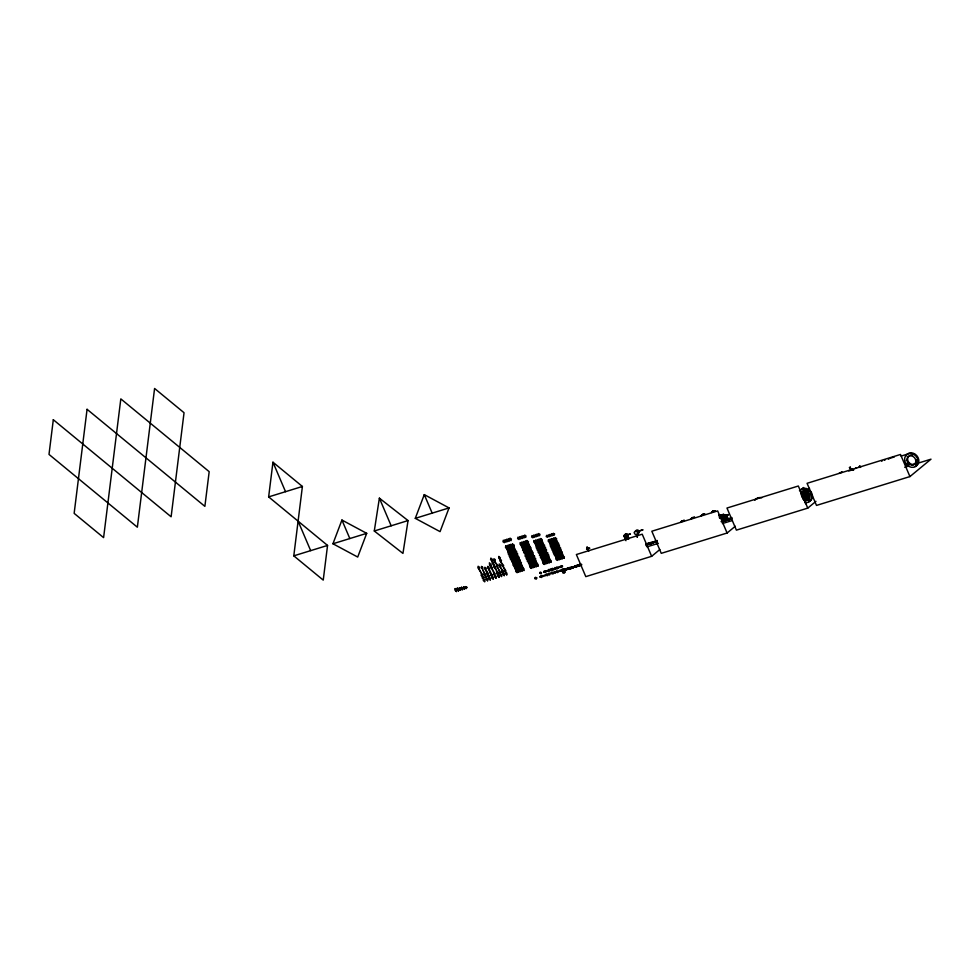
<?xml version="1.0" encoding="UTF-8"?>
<svg xmlns="http://www.w3.org/2000/svg" width="980" height="980" viewBox="0 0 980 980"><rect width="100%" height="100%" fill="white"/><g stroke="black" fill="none" stroke-linecap="round" stroke-linejoin="round"><path stroke-width="1.47" d="M723.264 514.794L724.293 515.039M725.261 516.975A2.438 2.07 50.4 0 0 721.439 516.815L721.525 516.681M724.036 521.115L726.094 520.282L723.828 520.27M724.967 515.382L726.584 516.95M637.208 537.126L637.588 532.802M637.294 537.15L637.637 532.765M723.461 519.13L722.26 519.755L722.174 518.016M722.971 519.547L723.522 518.359M455.21 588.588L455.002 590.327L456.472 591.54L456.68 589.801L455.21 588.588L456.472 591.54M268.643 496.897L272.954 462.205L302.404 486.472L293.792 555.844L323.241 580.111L327.553 545.431L268.643 496.897L302.404 486.472M802.008 496.787L809.995 499.42L802.044 497.093M907.823 464.055L905.9 464.643L906.904 463.687M457.305 588.159L457.06 589.801L458.493 590.916L458.738 589.274L457.305 588.159L458.493 590.916M374.287 531.001L379.382 498.159L408.048 520.576L402.952 553.418L374.287 531.001L408.048 520.576M459.412 587.718L459.118 589.262L460.502 590.291L460.796 588.747L459.412 587.718L460.502 590.291M587.804 549.327C589.311 547.514 587.069 549.854 588.294 547.991M722.37 515.333L722.603 514.696M727.723 518.812L728.495 519.89L731.705 517.501L727.748 519.535C732.195 516.827 725.506 519.706 729.083 518.91C729.083 518.714 728.973 520.833 731.435 518.212M479.735 570.005L477.836 567.775L478.142 566.269L479.514 567.249L479.049 569.515L481.584 573.214L481.119 575.468L483.863 577.441L483.238 580.454L484.769 581.814M480.053 570.74L480.58 571.989M481.731 567.359L481.119 567.91L482.001 567.996L484.279 573.092L485.651 574.072L485.039 577.085L487.783 579.058L487.624 580.932M480.898 572.724L482.797 574.954L482.185 577.967L484.916 579.94L484.61 581.446M481.927 567.298L481.437 566.403L482.797 567.383L482.491 568.89M483.128 570.372L483.655 571.61M484.279 573.092L483.973 574.586L486.717 576.559L486.092 579.572L487.464 580.564M488.003 567.346L487.391 567.898L489.449 569.38L489.669 572.124L491.041 573.116L490.576 575.37L493.32 577.343L493.173 579.217M488.199 567.285L487.697 566.391L489.069 567.383L488.616 569.637L490.515 571.867L490.208 573.374L492.266 574.856L491.642 577.857L493.014 578.849M491.568 568.13L493.908 572.234L493.442 574.488L496.186 576.461L496.027 578.335M491.764 568.069L492.364 567.518L489.62 565.546L489.4 562.79L491.299 565.019L490.686 568.033L492.193 568.376L492.585 570.262M490.159 579.731L490.466 578.225L487.721 576.252L488.346 573.239L486.288 571.769L485.615 568.817L486.215 568.265L484.843 567.273L484.537 568.78L487.121 571.499L486.668 573.766L489.4 575.738L488.787 578.739L490.319 580.099M493.222 571.732L495.121 573.974L494.496 576.975L495.868 577.967M495.537 562.459L493.638 560.229L493.945 558.723L495.317 559.715L494.851 561.969L496.689 564.063L496.836 565.766M496.002 563.574L497.13 565.24L496.235 566.318L497.105 566.416M499.053 577.404L499.212 575.529L496.468 573.557L496.921 571.303L495.77 568.584L493.712 567.101L494.177 564.835L492.119 563.365L492.585 561.099L491.299 560.193L492.205 559.102L491.323 559.017M498.832 556.383L498.685 558.257L501.429 560.229L500.964 562.483L503.647 565.436L503.046 565.987L504.651 568.915L504.198 571.168L506.942 573.141L506.783 575.015M496.235 570.801L498.146 573.03L497.522 576.044L498.894 577.036M501.576 576.62L501.723 574.746L498.979 572.773L499.445 570.519L497.007 566.881L497.913 565.803L497.032 565.705M498.759 570.029L500.67 572.259L500.045 575.272L501.417 576.252M501.65 562.973L499.751 560.744L500.363 557.743L498.992 556.75M500.817 567.726L498.918 565.485L499.224 563.99L500.596 564.97L500.131 567.224L502.14 569.686L501.674 571.94L504.418 573.913L504.259 575.787M502.274 564.456L501.968 565.962L503.34 566.942M505.68 545.836L505.533 547.71L507.591 549.192L507.812 551.936L511.732 555.293M501.454 569.196L503.353 571.426L502.74 574.439L504.112 575.419M507.371 545.321L506.746 549.449L508.657 551.679L508.191 553.933L510.053 555.819M503.965 568.412L505.876 570.654L505.251 573.655L506.623 574.648M510.31 539.11L509.392 541.168L506.66 539.196L506.035 542.197L503.291 540.225L502.985 541.732L504.357 542.724L504.97 539.711L507.714 541.683L508.338 538.669L511.082 540.642L511.389 539.135L510.017 538.155L510.507 539.049M509.049 544.794L508.436 548.935L510.335 551.164L509.429 555.574L511.621 555.868L514.365 558.38L513.459 562.777M510.727 544.28L510.115 548.408L512.013 550.638L511.107 555.048L514.12 555.734L513.52 558.637L521.752 564.554L521.973 567.298L524.03 568.78L523.884 570.654M509.857 555.88L509.257 556.432L512.675 558.894L512.516 562.104M511.536 555.354L510.372 556.248L510.31 558.918L512.712 562.042L515.088 562.483L514.182 566.881L516.093 569.123L515.627 571.377L517.158 572.724M523.724 570.287L520.294 567.824L520.074 565.068L511.842 559.151L513.692 550.123L511.793 547.894L512.565 544.133L513.937 545.113L513.471 547.379L515.37 549.609L514.855 554.533L513.692 555.427M512.038 562.005L516.705 566.109L516.926 568.853L520.515 571.695M513.495 555.489L516.043 557.853L515.835 561.283L514.659 562.165M512.981 562.692L512.969 565.142L515.027 566.624L515.247 569.38L518.837 572.21M514.463 562.226L518.383 565.582L518.616 568.339L522.193 571.168M516.999 572.357L517.771 568.596L515.872 566.366L517.722 557.338L509.49 551.422L509.269 548.665L505.839 546.203M518.677 571.842L519.449 568.082L517.55 565.852L519.253 557.571L516.852 554.447L515.284 554.398L511.168 550.907L510.948 548.151L507.518 545.688M520.356 571.328L521.127 567.555L519.229 565.325L520.307 560.058L516.877 557.596L517.661 553.835L516.779 553.737M522.046 570.801L522.818 567.04L520.907 564.811L521.372 562.557L515.198 558.11L515.419 554.692L516.877 553.271L512.859 550.38L512.638 547.636L509.208 545.162M722.505 519.302C721.501 518.346 722.983 519.706 721.623 519.204M461.47 587.29L461.139 588.747L462.487 589.678L462.817 588.221L461.47 587.29L462.487 589.678M520.245 542.528L520.074 544.353L522.095 545.75L522.279 548.408L530.388 554.043L530.18 557.142M521.923 542.001L521.262 546.019L523.124 548.151L522.622 550.331L528.71 554.558L528.453 557.865L526.971 559.249L530.927 562.005L531.111 564.652L534.651 567.371M524.484 535.901L524.018 537.983L521.311 536.109L520.649 539.024L517.955 537.15L517.624 538.596L518.971 539.539L519.633 536.624L522.34 538.498L522.989 535.582L525.697 537.469L526.027 536.011L524.68 535.068L524.949 535.987M523.602 541.487L522.94 545.493L524.802 547.636L523.651 552.732L525.145 553.038L525.182 556.322L532.618 561.479L532.789 564.137L536.33 566.857M525.292 540.96L524.619 544.978L526.481 547.11L525.893 551.875L524.716 552.757M526.971 540.446L526.297 544.464L528.159 546.595L526.187 555.341L528.882 557.73L530.437 557.767M524.521 552.806L527.032 555.072L526.199 558.723L527.693 559.029L527.228 561.111L529.249 562.52L529.433 565.178L532.973 567.885M529.298 550.638L528.122 551.507L527.865 554.815L530.474 556.628L529.004 558.012L528.416 562.777L530.278 564.921L529.776 567.101L531.283 568.412M529.494 550.576L525.648 547.367L525.464 544.721L522.083 542.369M530.511 550.025L529.543 554.3L535.631 558.514L535.129 560.707L536.991 562.839L536.17 566.489M530.976 550.123L531.025 547.746L529.004 546.338L528.82 543.68L525.439 541.34M531.442 550.674L531.234 553.786L533.831 555.587L532.361 556.971L531.773 561.748L533.635 563.88L532.814 567.518M531.907 550.76L527.326 546.852L527.142 544.194L523.761 541.854M531.135 568.045L531.956 564.394L530.094 562.263L530.633 557.706M534.492 567.004L535.313 563.365L533.451 561.221L534.602 556.126L533.108 555.807L533.071 552.536L531.05 550.601L528.882 550.344L529.849 546.081L527.987 543.937L528.477 541.756L527.13 540.813M538.008 566.33L538.179 564.505L536.158 563.096L535.974 560.45L531.932 557.106L530.376 557.081M571.475 568.229L574.782 566.648M723.289 520.454L722.677 519.951M724.759 520.699L725.678 519.927M463.601 586.836L463.221 588.208L464.545 589.054L464.912 587.682L463.601 586.836L464.545 589.054M532.189 536.452L531.564 536.966L532.875 537.812L533.622 535.08L536.244 536.771L536.771 534.823M532.385 536.391L531.932 535.595L534.553 537.285L535.864 534.921L535.301 534.566L535.546 535.411M534.039 540.531L533.831 542.271L535.803 543.533L535.901 546.007L543.765 551.079L543.471 553.982M535.717 540.017L534.957 543.802L536.746 545.75L536.183 547.796L538.13 549.547L540.286 549.743L539.563 552.377L542.173 554.558L543.716 554.558M537.224 534.896L536.979 534.039L539.6 535.729L539.968 534.37L538.657 533.524L537.922 536.256L535.741 535.35M537.408 539.502L536.636 543.275L538.424 545.235L537.126 550.013L540.409 552.12L539.49 555.538L540.96 555.795L540.433 557.743L542.393 559.017L542.504 561.479L545.934 563.966M539.086 538.976L538.314 542.761L540.102 544.709L538.069 552.218L540.298 554.962L541.842 554.95L545.762 557.975L545.86 560.45L549.302 562.937M540.764 538.461L540.005 542.246L541.781 544.194L541.058 548.653L539.87 549.486M539.674 549.547L542.087 551.605L541.732 554.692L540.543 555.525M540.348 555.587L544.084 558.49L544.182 560.964L547.624 563.451M542.798 547.93L541.609 548.776L541.254 551.863L549.119 556.934L549.229 559.409L551.189 560.683L550.981 562.41M542.994 547.881L539.257 544.966L539.159 542.504L535.876 540.384M543.006 553.908L541.56 559.274L543.337 561.221L542.785 563.267L544.255 564.492M544.365 554.558L545.456 550.564L537.579 545.493L537.481 543.018L534.198 540.899M546.828 552.941L545.64 553.786L544.917 558.233L546.705 560.193L545.787 563.598M547.024 552.879L544.611 550.821L545.529 547.416L540.948 544.451L540.838 541.977L537.555 539.87M544.096 564.113L545.027 560.707L543.239 558.759L543.961 554.3L543.594 554.974L547.44 557.461L547.538 559.923L550.821 562.042M547.465 563.084L548.384 559.666L546.595 557.718L547.894 552.941L546.423 552.683L546.473 549.621L544.537 547.869L542.381 547.673L543.459 543.667L541.683 541.72L542.234 539.674L540.923 538.829M549.143 562.557L550.062 559.151L548.286 557.204L548.837 555.146L542.932 551.348L544.586 545.199L542.626 543.937L542.516 541.462L539.245 539.343M721.452 516.742L721.574 515.456M723.35 514.721L722.64 514.941M548.469 539.588L548.2 541.168L550.074 542.222L550.049 544.39L553.749 546.926M550.148 539.061L549.229 542.479L550.883 544.133L550.233 545.958L552.059 547.44M552.108 534.48L551.703 533.794L550.846 536.232L548.347 534.835L547.477 537.273L546.227 536.575L546.668 535.35L549.168 536.758L550.025 534.321L552.524 535.717L553.394 533.279L553.786 533.965M551.826 538.547L550.907 541.965L552.561 543.618L551.054 547.881L551.899 547.894M553.516 538.032L552.585 541.438L554.251 543.091L551.875 549.792L553.933 552.132L555.452 552.071L559.151 554.594L559.127 556.775L562.41 558.882M555.195 537.505L554.264 540.923L555.93 542.577L553.332 549.878L555.611 551.605M557.363 560.438L558.282 557.032L556.628 555.366L559.225 548.065L556.763 546.24M559.041 559.923L559.972 556.505L558.306 554.851L560.683 548.151L558.453 545.725M560.732 559.409L561.65 555.991L559.996 554.337L560.964 549.768L560.536 550.993L562.324 551.985L561.675 553.81L563.329 555.476L562.251 558.514M564.088 558.367L564.358 556.775L562.483 555.734L562.508 553.553L558.857 551.507L559.286 550.295L561.258 550.772M332.943 543.765L341.934 520.049L366.704 533.341L357.712 557.057L332.943 543.765L366.704 533.341M415.287 518.346L424.279 494.63L449.048 507.922L440.057 531.638L415.287 518.346L449.048 507.922M465.157 587.816L465.598 586.64L466.835 587.302L466.382 588.478L465.157 587.816L466.835 587.302M540.47 573.165L539.784 573.251L540.262 572.063L541.524 572.712L541.046 573.9L539.992 572.737M543.643 572.063L544.451 570.764L546.362 571.744L547.71 570.287L549.609 571.254L550.576 568.878L553.112 570.176L554.95 567.53L557.473 568.829L558.196 567.04L560.34 567.432L561.062 565.644L562.667 566.183M550.785 569.98L548.825 569.417L548.102 571.205L545.958 570.826L545.248 572.614L543.974 571.952M550.968 570.066L551.36 570.715L552.316 568.339L555.734 569.368L556.689 566.991L558.588 567.971L559.948 566.501L561.846 567.481L562.324 566.293M802.779 497.534L806.062 491.176L803.11 497.754M803.318 497.607L806.136 492.634L803.171 498.881L805.964 492.94M803.649 499.727L809.48 488.359L804.066 499.874M721.856 518.849L722.677 519.167M888.284 459.155L888.909 459.142M539.809 577L540.887 575.615L543.177 576.473L545.064 574.856L547.355 575.713L548.837 573.165L553.038 573.962L554.521 571.413L557.583 572.553L559.837 570.299L561.589 571.389L560.879 570.985L565.093 568.657L563.071 570.017M561.356 570.862L562.471 568.951L564.394 569.294L560.879 570.985M564.002 569.527L561.589 571.389M562.753 572.626L563.5 571.352L565.031 571.928L564.284 573.19L562.753 572.626L565.031 571.928M907.443 464.128L906.451 464.422L906.904 463.932M721.452 516.95L721.501 516.877A2.609 2.217 50.4 0 1 726.107 517.158M725.751 515.358L725.065 515.419M729.586 518.984L729.929 518.702M580.246 564.701L581.593 564.382M853.715 469.873C849.795 467.766 848.361 468.232 852.796 470.033M809.456 494.386L807.324 495.39L808.145 494.055M650.01 544.084L650.022 543.312L648.148 544.549L650.01 544.084L649.581 542.834L649.667 543.508L651.394 542.981L648.723 544.353L657.164 540.997M648.809 543.471L650.548 542.663L649.042 544.023L651.149 543.337C654.15 540.323 651.186 543.275 652.019 543.361L655.694 541.082L653.305 541.866M575.395 566.648L572.357 567.984L574.684 566.55M576.755 565.313L575.652 566.269L578.69 565.338L575.909 566.844L576.987 565.864L576.252 565.472L575.064 566.514L578.568 566.06L575.309 567.077L576.987 565.864M564.272 569.478L562.336 570.544M722.762 519.878L722.37 519.902A1.899 1.617 50.4 0 0 724.196 519.915M565.043 569.368L566.121 569.172C563.99 571.769 563.88 569.613 565.889 568.67L566.489 569.882L565.387 568.829M806.136 494.729L803.992 496.554M907.149 464.483L906.696 464.986L908.056 464.606M571.855 567.653L569.846 568.841C572.21 565.043 563.231 571.622 570.74 567.837L571.83 567.567M725.678 519.964L726.645 520.454C724.967 519.045 732.979 517.109 726.315 520.307M562.679 569.76L565.093 568.657M563.035 570.201L565.889 568.67M567.236 568.253C559.494 574.047 574.868 565.264 567.739 568.094L567.469 568.804M567.739 568.094L565.742 569.478M566.489 569.882L567.971 568.645M570.85 567.261L572.246 566.783L570.336 568.915L571.818 568.118L571.095 567.812M570.103 568.351C570.164 570.25 564.37 568.584 570.85 568.755M569.846 568.841L569.809 568.118M571.585 567.567L571.279 568.4M578.457 564.786L577.355 565.742L578.543 565.338L578.898 566.048L577.955 564.946M581.495 565.203L580.356 565.448L580.16 564.26L577.6 566.318L580.393 564.811L578.898 566.048M580.16 564.26L578.163 565.644M581.557 564.505L580.65 564.897L580.626 564.162M625.975 540.703L623.844 535.705L625.84 534.088L627.96 539.086M626.686 533.831L628.817 538.816L626.722 533.818L624.101 535.521M626.061 535.472L625.105 535.791L626.71 534.443L624.248 535.999L630.434 533.953L624.946 535.423M638.801 532.324L638.372 531.417M645.894 543.974L646.653 544.807L645.894 543.974L648.38 543.202L648.846 544.194M648.38 543.202L646.543 545.468L648.613 543.753L647.192 544.562L646.555 543.765M649.581 542.834C644.754 546.705 654.432 539.662 651.81 543.533L649.042 544.023M646.028 545.627L646.959 544.01M650.647 543.496L651.382 543.888M654.971 541.536L655.277 542.43L655.326 541.646L652.815 543.165L655.351 541.634L657.053 541.756M653.562 542.418L657.139 541.23M657.09 540.495L656.086 541.009L657.164 540.593M681.761 521.054L680.598 522.022L684.371 520.258C678.332 522.009 683.783 521.091 682.313 521.409L682.031 520.711L682.852 521.103M692.015 517.893L690.839 518.861L694.612 517.085L691.77 517.967L692.284 517.55L693.105 517.942L691.978 518.42L691.733 517.844M651.651 556.309L642.219 534.198L576.375 554.533L585.795 576.632L651.651 556.309L659.834 549.535M702.268 514.733L701.092 515.701L704.865 513.924L702.023 514.794L703.126 514.206L702.807 515.076L703.126 514.206M712.681 511.511L711.517 512.479L715.29 510.715L712.399 511.462L713.538 510.984L713.232 511.866L712.95 511.168M719.222 515.909L723.767 514.782M721.684 518.42L722.885 517.795L721.868 518.996L723.216 519.339L722.64 518.004M728.177 514.843L719.492 517.526M725.567 520.368L723.608 521.36L723.375 520.38M725.359 520.454L723.804 520.564M726.707 519.853L726.805 519.069M726.131 520.613L728.005 518.885L722.236 520.662M727.993 520.037L728.508 519.216M728.875 519.768L730.112 519.204M729.941 519.437L731.938 518.053M727.099 533.01L717.666 510.911L651.823 531.234L661.255 553.345L727.099 533.01L735.294 526.248M803.294 487.575L808.953 500.841L803.294 487.575L808.733 499.408M800.207 490.294L800.293 490.233A7.423 6.284 50.4 0 1 811.869 493.344M802.253 491.801L800.979 492.707L802.253 491.801L805.928 500.413C805.327 506.231 803.723 488.408 801.346 492.854M804.862 493.54L806.136 492.634M804.96 493.773L805.879 493.014M806.173 495.096L804.739 494.937L803.257 496.162L806.001 494.655M804.874 495.084L805.34 496.137L806.185 495.439M807.324 495.39L809.027 493.442M805.34 496.137L806.81 495.194M806.32 495.219L809.027 493.994M809.039 494.006L807.091 494.839L808.929 494.153M806.883 498.293L808.157 497.387L807.251 498.44M806.981 498.526L808.255 497.607M805.548 500.266L804.825 501.013M800.439 491.727L805.866 503.561M807.765 508.118L798.333 486.007L726.964 508.044L736.397 530.143L807.765 508.118L815.948 501.344M881.657 461.225L882.417 460.612M884.499 460.355L885.246 459.73M905.839 464.569L906.868 464.055L905.839 464.569L905.986 463.699M905.606 464.018L906.623 463.503M909.93 476.574L900.498 454.463L807.067 483.312L816.499 505.423L909.93 476.574L931 459.179L912.025 465.035M906.868 464.434L906.133 465.194L907.48 464.765M908.889 464.067L909.391 462.756L908.044 463.075M625.118 535.913L626.404 535.092L625.069 535.791M807.643 494.128L808.794 493.442L808.39 493.957M809.798 494.386L806.552 495.77M574.721 566.955L572.871 567.739L574.28 566.795M724.661 520.38L724.771 520.086A2.438 2.07 50.4 0 1 723.595 519.89M624.873 536.746C622.962 538.841 630.863 534.382 625.681 536.342M624.762 535.301L626.502 539.037M625.791 535.521L625.399 535.864M703.322 514.659L701.986 514.684M723.375 520.809L726.425 519.89M626.049 534.994L625.203 535.264M569.515 568.167L568.363 568.694M808.341 494.557L809.064 494.361M805.082 494.912L805.94 494.545M649.422 542.957C654.297 541.193 645.685 544.929 649.997 543.324M562.912 570.311C566.562 568.461 562.398 572.724 560.964 569.944L559.09 571.561L556.799 570.715L555.305 573.251L552.255 572.112L549.572 574.109L549.633 575.003L546.571 573.864L545.456 575.774L542.785 575.554L541.671 577.465L540.152 576.889M860.06 467.215L860.697 467.043L859.815 467.472M808.12 493.994L808.892 493.663M581.52 565.093C579.915 566.293 578.849 564.652 580.626 564.933M625.167 535.607L624.836 534.394L625.252 535.558M656.967 541.903L655.277 542.43M562.937 570.385L564.039 570.066L561.932 570.556M573.092 567.126L575.272 565.913L572.602 567.383M806.062 495.255L805.107 495.635L805.842 495.99M293.792 555.844L327.553 545.431M512.258 545.64L513.937 545.113M625.583 534.272L626.514 533.965L628.645 538.976M625.779 534.627L626.637 534.37M624.052 535.558L625.987 535.57M637.845 531.393L643.027 529.8L639.083 531.038M461.972 588.49L462.817 588.221M464.067 587.939L464.912 587.682M692.48 518.004L693.105 517.942M848.79 470.988L851.375 470.192M890.465 458.126L894.336 456.925M901.122 456.08L906.721 454.353M800.293 490.233L805.621 503.598M719.308 515.59L723.608 514.255M719.149 515.725L723.693 514.439M719.59 517.207L728.263 514.524M719.418 517.342L728.336 514.708M719.565 518.261L726.793 516.031L728.495 519.89M722.358 517.869L723.069 517.648M803.502 495.317L803.735 495.868M646.126 544.525L646.788 544.317M805.486 495.329L804.739 494.937M569.601 568.29L570.532 568.008M651.075 543.141L650.377 543.974L650.352 543.251M721.06 521.63L726.842 519.853M731.448 518.346L731.68 518.898M722.015 521.63L726.486 520.172M722.089 521.813L726.56 520.356M646.947 546.865L658.401 543.324M722.395 523.565L732.415 520.478M802.608 498.808L809.897 496.554M904.724 467.288L909.097 465.929M807.888 497.473L802.51 495.819M805.928 500.413L801.971 491.887M587.02 546.791L588.368 550.135M721.954 519.743A2.438 2.07 50.4 0 0 725.077 519.878L724.759 519.915M809.492 495.059L801.444 492.805A4.925 4.177 50.4 0 0 801.248 495.084M801.407 493.161L809.443 495.427M807.986 497.718L802.412 496.076L807.9 497.779M849.991 468.514L853.494 469.898M550.295 569.564L551.569 570.213M553.198 533.806L554.631 533.977L554.202 535.19L551.52 534.321M555.354 537.873L556.603 538.571L555.954 540.397L557.608 542.062L555.023 549.364L557.473 551.189L559.58 551.287M553.663 538.4L556.787 540.139L556.763 542.32L558.637 543.361L556.701 548.849L559.151 550.674M551.985 538.914L555.109 540.666L555.084 542.834L558.747 544.88L558.318 546.105L556.346 545.627M550.307 539.429L553.431 541.181L553.406 543.361L557.069 545.407L556.628 546.62L555.562 546.019M558.612 545.26L559.457 545.284L558.38 548.322L560.83 550.148M548.629 539.956L551.752 541.695L551.728 543.876L555.244 546.301M555.268 546.852L557.534 548.58L554.95 555.893L556.603 557.547L555.954 559.372L557.204 560.07M554.95 547.134L553.884 546.534L553.443 547.759L555.856 549.106L553.921 554.582L555.795 555.635L555.77 557.804L558.894 559.556M554.166 547.538L552.206 547.061L551.765 548.273L554.178 549.621L553.1 552.671L557.473 555.109L557.449 557.289L560.572 559.029M555.023 551.458L557.13 551.544L560.83 554.08L560.805 556.248L563.929 558M520.404 542.896L523.786 545.235L523.957 547.894L532.067 553.516L531.809 556.836L530.339 558.22L534.296 560.964L534.48 563.623L537.849 565.962M510.886 544.647L514.316 547.11L514.537 549.866L516.595 551.348L516.582 553.798M491.127 559.078L490.833 558.122L491.421 558.539L490.527 559.629L492.021 559.96L491.74 561.369L493.798 562.839L493.332 565.105L495.39 566.575L494.79 567.126L495.611 569.331M497.301 566.354L498.134 568.547M722.456 519.829L722.664 519.988A2.438 2.07 50.4 0 0 725.237 519.731M722.395 518.2L723.032 518.763M726.352 516.717L726.499 516.889A2.609 2.217 50.4 0 0 721.795 516.766M726.217 516.987L725.935 516.423A2.438 2.07 50.4 0 0 721.954 516.815M725.849 516.962L725.678 516.632A2.438 2.07 50.4 0 0 721.697 517.024M730.137 518.53L730.455 519.278M724.943 519.731L725.31 520.711M712.399 511.462L713.783 511.56M692.284 517.55L692.566 518.249M649.079 542.981L649.458 543.68M625.669 534.223L626.649 536.771M624.738 535.435L626.379 539.172M624.052 535.533L625.657 539.306M576.852 565.852L577.024 566.575M571.083 567.065L571.61 568.29M563.5 571.352L563.892 572.271M512.405 543.765L513.091 545.37M465.598 586.64L466.382 588.478M424.279 494.63L432.168 513.128M379.382 498.159L391.167 525.782M341.934 520.049L349.823 538.547M272.954 462.205L285.523 491.678M298.104 521.164L310.672 550.638M718.659 514.953A2.438 2.07 50.4 0 1 719.345 515.995M721.427 517.783A1.899 1.617 50.4 0 1 723.828 516.803M724.869 518.861A1.899 1.617 50.4 0 1 724.747 519.278M725.188 519.143A2.438 2.07 50.4 0 1 721.611 520.013M720.778 517.771A2.438 2.07 50.4 0 1 724.759 517.391M725.029 518.69A2.438 2.07 50.4 0 1 721.954 520.539M720.619 517.918A2.438 2.07 50.4 0 1 724.6 517.526M721.268 516.962A2.438 2.07 50.4 0 1 725.09 517.121M725.519 518.873A2.438 2.07 50.4 0 1 725.372 519.412M725.69 518.726A2.438 2.07 50.4 0 1 725.531 519.278M725.335 519.878A2.609 2.217 50.4 0 1 722.971 519.78M725.041 519.89A2.609 2.217 50.4 0 1 723.828 519.841M635.824 531.601A1.874 1.58 50.4 0 1 637.355 529.972A1.874 1.58 50.4 0 1 639.217 531.846A1.874 1.58 50.4 0 1 637.674 533.475M755.543 499.567A7.423 6.284 50.4 0 1 761.717 497.803M754.784 500.192A7.423 6.284 50.4 0 1 759.206 498.171M799.46 490.76A7.423 6.284 50.4 0 1 810.705 493.099A7.423 6.284 50.4 0 1 805.989 502.716M809.884 497.448A4.925 4.177 50.4 0 1 805.217 499.58M804.078 499.114A4.925 4.177 50.4 0 1 803.049 498.367M802.044 491.813A4.925 4.177 50.4 0 1 806.16 490.637M807.3 491.103A4.925 4.177 50.4 0 1 808.329 491.85M809.786 493.932A4.925 4.177 50.4 0 1 810.129 495.133M801.297 492.438A4.925 4.177 50.4 0 1 809.039 494.557A4.925 4.177 50.4 0 1 804.458 500.204M812.371 495.145A7.423 6.284 50.4 0 1 808.439 501.858M915.749 463.087A4.925 4.177 50.4 0 1 909.465 463.05A4.925 4.177 50.4 0 1 908.472 456.496M909.281 455.761A4.925 4.177 50.4 0 1 912.576 455.32M916.545 459.816A4.925 4.177 50.4 0 1 916.312 462.131M905.789 456.264A7.423 6.284 50.4 0 1 916.766 455.577A7.423 6.284 50.4 0 1 914.867 466.554M53.312 419.722L49 454.414L137.359 527.203L154.583 388.46L184.044 412.727L171.12 516.791L53.312 419.722M87.073 409.309L74.149 513.361L103.598 537.628L120.822 398.885L209.181 471.674L204.881 506.366L87.073 409.309M839.48 472.973L840.448 472.593L839.48 472.973M840.999 472.507L841.967 472.127L840.999 472.507M849.452 467.607L850.42 467.215L849.452 467.607M855.503 468.416L856.471 468.024L855.54 468.367M859.313 466.419L860.269 466.039L859.35 466.382M535.019 578.029L534.7 578.58L536.219 579.143L536.966 577.869L535.435 577.306L535.019 578.029M587.24 547.514L588.821 550.772L587.24 547.514M589.629 548.2L586.604 549.143L589.629 548.2M634.366 532.802A1.874 1.58 50.4 0 0 637.049 534.504A1.874 1.58 50.4 0 0 636.78 531.466A1.874 1.58 50.4 0 0 634.366 532.802M904.675 460.367A7.423 6.284 50.4 0 0 915.614 466.48A7.423 6.284 50.4 0 0 913.789 454.389A7.423 6.284 50.4 0 0 904.675 460.367M906.917 460.392A4.925 4.177 50.4 0 0 914.193 464.447A4.925 4.177 50.4 0 0 912.968 456.411A4.925 4.177 50.4 0 0 906.917 460.392"/></g></svg>
